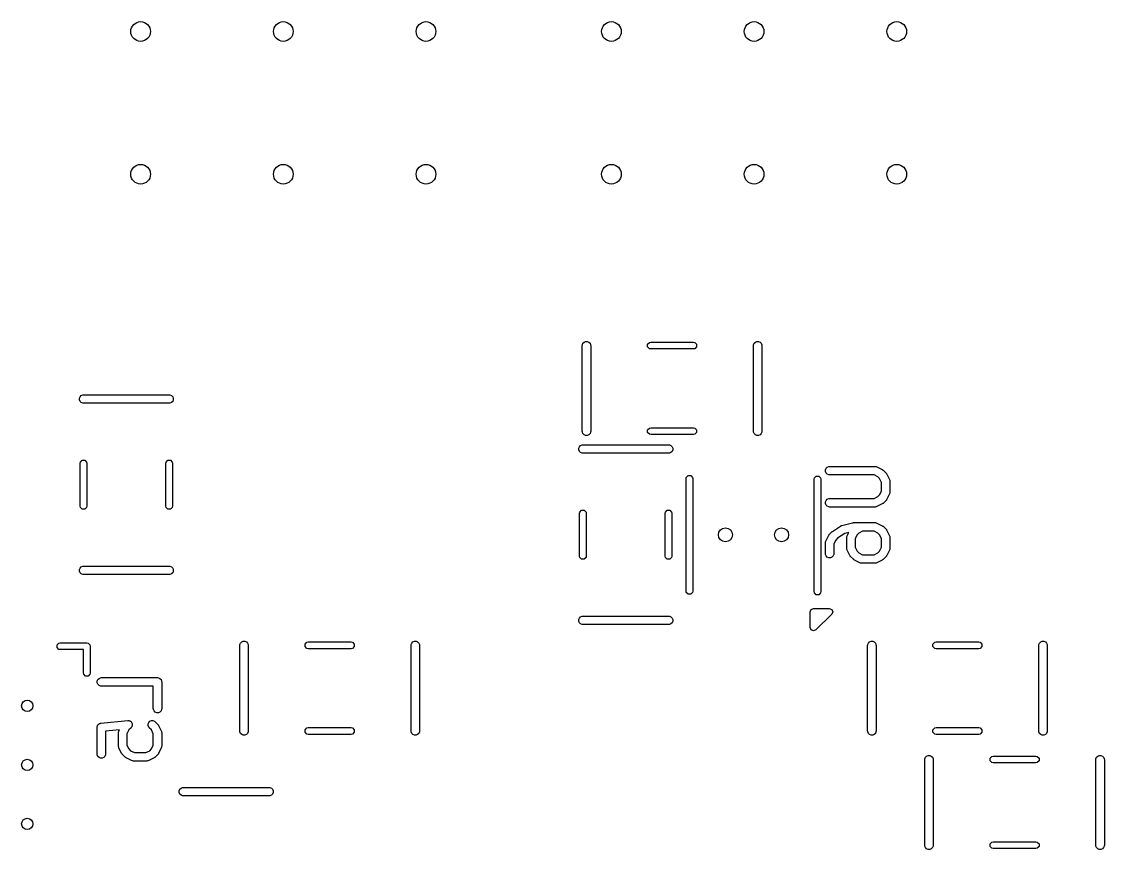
# Model space of a CAD drawing. Extents: x -2.1 to 1.78, y 0.53 to 2.72.
# Drawn here: x -0.923 to -0.165, y 2.142 to 2.722 of the extents above; entities that cross this region are included whole.
import ezdxf

# ---------------------------------------------------------------- set-up
doc = ezdxf.new("R2010")
doc.units = 0
doc.header["$MEASUREMENT"] = 0
doc.layers.add('BLACK', color=7, linetype='CONTINUOUS')

msp = doc.modelspace()

# ---------------------------------------------------------------- linework, layer by layer
at = {"layer": 'BLACK', "linetype": 'CONTINUOUS'}
for p, q in [((-0.5304, 2.49558), (-0.52996, 2.49664)), ((-0.52996, 2.49664), (-0.52914, 2.49746)), ((-0.52914, 2.49746), (-0.52808, 2.4979)), ((-0.52808, 2.4979), (-0.52692, 2.4979)), ((-0.52692, 2.4979), (-0.52586, 2.49746)), ((-0.52586, 2.49746), (-0.52504, 2.49664)), ((-0.52504, 2.49664), (-0.5246, 2.49558)), ((-0.48468, 2.4959), (-0.4834, 2.49718)), ((-0.4834, 2.49718), (-0.4825, 2.49736)), ((-0.4825, 2.49736), (-0.4525, 2.49736)), ((-0.4525, 2.49736), (-0.4516, 2.49718)), ((-0.4516, 2.49718), (-0.45032, 2.4959)), ((-0.4104, 2.49558), (-0.40996, 2.49664)), ((-0.40996, 2.49664), (-0.40914, 2.49746)), ((-0.40914, 2.49746), (-0.40808, 2.4979)), ((-0.40808, 2.4979), (-0.40692, 2.4979)), ((-0.40692, 2.4979), (-0.40586, 2.49746)), ((-0.40586, 2.49746), (-0.40504, 2.49664)), ((-0.40504, 2.49664), (-0.4046, 2.49558)), ((-0.53045, 2.495), (-0.5304, 2.49558)), ((-0.53045, 2.435), (-0.53045, 2.495)), ((-0.5246, 2.49558), (-0.52455, 2.495)), ((-0.52455, 2.495), (-0.52455, 2.435)), ((-0.48468, 2.4941), (-0.48468, 2.4959)), ((-0.4834, 2.49282), (-0.48468, 2.4941)), ((-0.4825, 2.49264), (-0.4834, 2.49282)), ((-0.4525, 2.49264), (-0.4825, 2.49264)), ((-0.4516, 2.49282), (-0.4525, 2.49264)), ((-0.45032, 2.4941), (-0.4516, 2.49282)), ((-0.45032, 2.4959), (-0.45032, 2.4941)), ((-0.41045, 2.495), (-0.4104, 2.49558)), ((-0.41045, 2.435), (-0.41045, 2.495)), ((-0.4046, 2.49558), (-0.40455, 2.495)), ((-0.40455, 2.495), (-0.40455, 2.435)), ((-0.8829, 2.45808), (-0.88246, 2.45914)), ((-0.88246, 2.45914), (-0.88164, 2.45996)), ((-0.88164, 2.45996), (-0.88058, 2.4604)), ((-0.88058, 2.4604), (-0.88, 2.46045)), ((-0.88, 2.46045), (-0.82, 2.46045)), ((-0.82, 2.46045), (-0.81942, 2.4604)), ((-0.81942, 2.4604), (-0.81836, 2.45996)), ((-0.81836, 2.45996), (-0.81754, 2.45914)), ((-0.81754, 2.45914), (-0.8171, 2.45808)), ((-0.8829, 2.45692), (-0.8829, 2.45808)), ((-0.88246, 2.45586), (-0.8829, 2.45692)), ((-0.88164, 2.45504), (-0.88246, 2.45586)), ((-0.88058, 2.4546), (-0.88164, 2.45504)), ((-0.88, 2.45455), (-0.88058, 2.4546)), ((-0.82, 2.45455), (-0.88, 2.45455)), ((-0.81942, 2.4546), (-0.82, 2.45455)), ((-0.81836, 2.45504), (-0.81942, 2.4546)), ((-0.81754, 2.45586), (-0.81836, 2.45504)), ((-0.8171, 2.45692), (-0.81754, 2.45586)), ((-0.8171, 2.45808), (-0.8171, 2.45692)), ((-0.48468, 2.4359), (-0.4834, 2.43718)), ((-0.48468, 2.4341), (-0.48468, 2.4359)), ((-0.4834, 2.43718), (-0.4825, 2.43736)), ((-0.4825, 2.43736), (-0.4525, 2.43736)), ((-0.4525, 2.43736), (-0.4516, 2.43718)), ((-0.4516, 2.43718), (-0.45032, 2.4359)), ((-0.45032, 2.4359), (-0.45032, 2.4341)), ((-0.5304, 2.43442), (-0.53045, 2.435)), ((-0.52996, 2.43336), (-0.5304, 2.43442)), ((-0.52914, 2.43254), (-0.52996, 2.43336)), ((-0.52808, 2.4321), (-0.52914, 2.43254)), ((-0.52692, 2.4321), (-0.52808, 2.4321)), ((-0.52586, 2.43254), (-0.52692, 2.4321)), ((-0.52504, 2.43336), (-0.52586, 2.43254)), ((-0.5246, 2.43442), (-0.52504, 2.43336)), ((-0.52455, 2.435), (-0.5246, 2.43442)), ((-0.4834, 2.43282), (-0.48468, 2.4341)), ((-0.4825, 2.43264), (-0.4834, 2.43282)), ((-0.4525, 2.43264), (-0.4825, 2.43264)), ((-0.4516, 2.43282), (-0.4525, 2.43264)), ((-0.45032, 2.4341), (-0.4516, 2.43282)), ((-0.4104, 2.43442), (-0.41045, 2.435)), ((-0.40996, 2.43336), (-0.4104, 2.43442)), ((-0.40914, 2.43254), (-0.40996, 2.43336)), ((-0.40808, 2.4321), (-0.40914, 2.43254)), ((-0.40692, 2.4321), (-0.40808, 2.4321)), ((-0.40586, 2.43254), (-0.40692, 2.4321)), ((-0.40504, 2.43336), (-0.40586, 2.43254)), ((-0.4046, 2.43442), (-0.40504, 2.43336)), ((-0.40455, 2.435), (-0.4046, 2.43442)), ((-0.5329, 2.42308), (-0.53246, 2.42414)), ((-0.5329, 2.42192), (-0.5329, 2.42308)), ((-0.53246, 2.42086), (-0.5329, 2.42192)), ((-0.53246, 2.42414), (-0.53164, 2.42496)), ((-0.53164, 2.42004), (-0.53246, 2.42086)), ((-0.53164, 2.42496), (-0.53058, 2.4254)), ((-0.53058, 2.4254), (-0.53, 2.42545)), ((-0.53, 2.42545), (-0.47, 2.42545)), ((-0.47, 2.42545), (-0.46942, 2.4254)), ((-0.46942, 2.4254), (-0.46836, 2.42496)), ((-0.46836, 2.42496), (-0.46754, 2.42414)), ((-0.46754, 2.42086), (-0.46836, 2.42004)), ((-0.46754, 2.42414), (-0.4671, 2.42308)), ((-0.4671, 2.42192), (-0.46754, 2.42086)), ((-0.4671, 2.42308), (-0.4671, 2.42192)), ((-0.88236, 2.4125), (-0.88218, 2.4134)), ((-0.88218, 2.4134), (-0.8809, 2.41468)), ((-0.8809, 2.41468), (-0.8791, 2.41468)), ((-0.8791, 2.41468), (-0.87782, 2.4134)), ((-0.87782, 2.4134), (-0.87764, 2.4125)), ((-0.82236, 2.4125), (-0.82218, 2.4134)), ((-0.82218, 2.4134), (-0.8209, 2.41468)), ((-0.8209, 2.41468), (-0.8191, 2.41468)), ((-0.8191, 2.41468), (-0.81782, 2.4134)), ((-0.81782, 2.4134), (-0.81764, 2.4125)), ((-0.53058, 2.4196), (-0.53164, 2.42004)), ((-0.53, 2.41955), (-0.53058, 2.4196)), ((-0.47, 2.41955), (-0.53, 2.41955)), ((-0.46942, 2.4196), (-0.47, 2.41955)), ((-0.46836, 2.42004), (-0.46942, 2.4196)), ((-0.88236, 2.3825), (-0.88236, 2.4125)), ((-0.87764, 2.4125), (-0.87764, 2.3825)), ((-0.82236, 2.3825), (-0.82236, 2.4125)), ((-0.81764, 2.4125), (-0.81764, 2.3825)), ((-0.36003, 2.40793), (-0.35959, 2.409)), ((-0.36003, 2.40678), (-0.36003, 2.40793)), ((-0.35959, 2.40572), (-0.36003, 2.40678)), ((-0.35959, 2.409), (-0.35877, 2.40981)), ((-0.35877, 2.4049), (-0.35959, 2.40572)), ((-0.35877, 2.40981), (-0.35771, 2.41025)), ((-0.35771, 2.41025), (-0.35713, 2.41031)), ((-0.35713, 2.41031), (-0.32526, 2.41031)), ((-0.32526, 2.41031), (-0.32469, 2.41025)), ((-0.32469, 2.41025), (-0.32459, 2.41021)), ((-0.32459, 2.41021), (-0.32448, 2.41021)), ((-0.32448, 2.41021), (-0.32394, 2.41)), ((-0.32394, 2.41), (-0.32019, 2.40812)), ((-0.32019, 2.40812), (-0.31994, 2.40797)), ((-0.31994, 2.40797), (-0.31987, 2.40794)), ((-0.31987, 2.40794), (-0.31979, 2.40787)), ((-0.31979, 2.40787), (-0.3197, 2.40782)), ((-0.3197, 2.40782), (-0.31965, 2.40776)), ((-0.31965, 2.40776), (-0.31942, 2.40757)), ((-0.31942, 2.40757), (-0.31755, 2.4057)), ((-0.31755, 2.4057), (-0.31736, 2.40547)), ((-0.45772, 2.40177), (-0.45754, 2.40268)), ((-0.45772, 2.32303), (-0.45772, 2.40177)), ((-0.45754, 2.40268), (-0.45626, 2.40395)), ((-0.45626, 2.40395), (-0.45445, 2.40395)), ((-0.45445, 2.40395), (-0.45317, 2.40268)), ((-0.45317, 2.40268), (-0.45299, 2.40177)), ((-0.45299, 2.40177), (-0.45299, 2.32303)), ((-0.36795, 2.40138), (-0.36777, 2.40228)), ((-0.36795, 2.32264), (-0.36795, 2.40138)), ((-0.36777, 2.40228), (-0.36649, 2.40356)), ((-0.36649, 2.40356), (-0.36469, 2.40356)), ((-0.36469, 2.40356), (-0.36341, 2.40228)), ((-0.36341, 2.40228), (-0.36323, 2.40138)), ((-0.36323, 2.40138), (-0.36323, 2.32264)), ((-0.35771, 2.40446), (-0.35877, 2.4049)), ((-0.35713, 2.40441), (-0.35771, 2.40446)), ((-0.32596, 2.40441), (-0.35713, 2.40441)), ((-0.32326, 2.40306), (-0.32596, 2.40441)), ((-0.32206, 2.40186), (-0.32326, 2.40306)), ((-0.32072, 2.39916), (-0.32206, 2.40186)), ((-0.32072, 2.39306), (-0.32072, 2.39916)), ((-0.31736, 2.40547), (-0.31731, 2.40542)), ((-0.31731, 2.40542), (-0.31725, 2.40533)), ((-0.31725, 2.40533), (-0.31718, 2.40525)), ((-0.31718, 2.40525), (-0.31715, 2.40518)), ((-0.31715, 2.40518), (-0.317, 2.40493)), ((-0.317, 2.40493), (-0.31512, 2.40118)), ((-0.31512, 2.40118), (-0.31492, 2.40064)), ((-0.31492, 2.40064), (-0.31491, 2.40053)), ((-0.31491, 2.40053), (-0.31487, 2.40044)), ((-0.31487, 2.40044), (-0.31481, 2.39986)), ((-0.31481, 2.39986), (-0.31481, 2.39236)), ((-0.32326, 2.38916), (-0.32206, 2.39036)), ((-0.32206, 2.39036), (-0.32072, 2.39306)), ((-0.31512, 2.39104), (-0.317, 2.38729)), ((-0.31492, 2.39158), (-0.31512, 2.39104)), ((-0.31491, 2.39169), (-0.31492, 2.39158)), ((-0.31487, 2.39178), (-0.31491, 2.39169)), ((-0.31481, 2.39236), (-0.31487, 2.39178)), ((-0.36003, 2.38544), (-0.35959, 2.3865)), ((-0.36003, 2.38429), (-0.36003, 2.38544)), ((-0.35959, 2.38322), (-0.36003, 2.38429)), ((-0.35959, 2.3865), (-0.35877, 2.38732)), ((-0.35877, 2.38241), (-0.35959, 2.38322)), ((-0.35877, 2.38732), (-0.35771, 2.38776)), ((-0.35771, 2.38776), (-0.35713, 2.38781)), ((-0.35713, 2.38781), (-0.32596, 2.38781)), ((-0.32596, 2.38781), (-0.32326, 2.38916)), ((-0.32019, 2.3841), (-0.32394, 2.38222)), ((-0.31994, 2.38425), (-0.32019, 2.3841)), ((-0.31987, 2.38428), (-0.31994, 2.38425)), ((-0.31979, 2.38435), (-0.31987, 2.38428)), ((-0.3197, 2.3844), (-0.31979, 2.38435)), ((-0.31965, 2.38446), (-0.3197, 2.3844)), ((-0.31942, 2.38465), (-0.31965, 2.38446)), ((-0.31755, 2.38652), (-0.31942, 2.38465)), ((-0.31736, 2.38675), (-0.31755, 2.38652)), ((-0.31731, 2.3868), (-0.31736, 2.38675)), ((-0.31725, 2.38689), (-0.31731, 2.3868)), ((-0.31718, 2.38697), (-0.31725, 2.38689)), ((-0.31715, 2.38704), (-0.31718, 2.38697)), ((-0.317, 2.38729), (-0.31715, 2.38704)), ((-0.88218, 2.3816), (-0.88236, 2.3825)), ((-0.8809, 2.38032), (-0.88218, 2.3816)), ((-0.8791, 2.38032), (-0.8809, 2.38032)), ((-0.87782, 2.3816), (-0.8791, 2.38032)), ((-0.87764, 2.3825), (-0.87782, 2.3816)), ((-0.82218, 2.3816), (-0.82236, 2.3825)), ((-0.8209, 2.38032), (-0.82218, 2.3816)), ((-0.8191, 2.38032), (-0.8209, 2.38032)), ((-0.81782, 2.3816), (-0.8191, 2.38032)), ((-0.81764, 2.3825), (-0.81782, 2.3816)), ((-0.53236, 2.3775), (-0.53218, 2.3784)), ((-0.53236, 2.3475), (-0.53236, 2.3775)), ((-0.53218, 2.3784), (-0.5309, 2.37968)), ((-0.5309, 2.37968), (-0.5291, 2.37968)), ((-0.5291, 2.37968), (-0.52782, 2.3784)), ((-0.52782, 2.3784), (-0.52764, 2.3775)), ((-0.52764, 2.3775), (-0.52764, 2.3475)), ((-0.47236, 2.3775), (-0.47218, 2.3784)), ((-0.47236, 2.3475), (-0.47236, 2.3775)), ((-0.47218, 2.3784), (-0.4709, 2.37968)), ((-0.4709, 2.37968), (-0.4691, 2.37968)), ((-0.4691, 2.37968), (-0.46782, 2.3784)), ((-0.46782, 2.3784), (-0.46764, 2.3775)), ((-0.46764, 2.3775), (-0.46764, 2.3475)), ((-0.35771, 2.38197), (-0.35877, 2.38241)), ((-0.35713, 2.38191), (-0.35771, 2.38197)), ((-0.32526, 2.38191), (-0.35713, 2.38191)), ((-0.32469, 2.38197), (-0.32526, 2.38191)), ((-0.32459, 2.38201), (-0.32469, 2.38197)), ((-0.32448, 2.38201), (-0.32459, 2.38201)), ((-0.32394, 2.38222), (-0.32448, 2.38201)), ((-0.35502, 2.36482), (-0.3494, 2.36857)), ((-0.3494, 2.36857), (-0.34908, 2.36874)), ((-0.34908, 2.36874), (-0.34902, 2.36878)), ((-0.34902, 2.36878), (-0.34895, 2.36881)), ((-0.34895, 2.36881), (-0.34889, 2.36884)), ((-0.34889, 2.36884), (-0.34881, 2.36886)), ((-0.34881, 2.36886), (-0.34848, 2.36898)), ((-0.34848, 2.36898), (-0.34098, 2.37085)), ((-0.34098, 2.37085), (-0.34088, 2.37087)), ((-0.34088, 2.37087), (-0.34084, 2.37088)), ((-0.34084, 2.37088), (-0.34062, 2.37091)), ((-0.34062, 2.37091), (-0.3404, 2.37094)), ((-0.3404, 2.37094), (-0.34036, 2.37093)), ((-0.34036, 2.37093), (-0.34026, 2.37094)), ((-0.34026, 2.37094), (-0.32526, 2.37094)), ((-0.32526, 2.37094), (-0.32469, 2.37088)), ((-0.32469, 2.37088), (-0.32459, 2.37084)), ((-0.32459, 2.37084), (-0.32448, 2.37084)), ((-0.32448, 2.37084), (-0.32394, 2.37063)), ((-0.32394, 2.37063), (-0.32019, 2.36875)), ((-0.32019, 2.36875), (-0.31994, 2.3686)), ((-0.31994, 2.3686), (-0.31987, 2.36857)), ((-0.31987, 2.36857), (-0.31979, 2.3685)), ((-0.31979, 2.3685), (-0.3197, 2.36845)), ((-0.3197, 2.36845), (-0.31965, 2.36839)), ((-0.31965, 2.36839), (-0.31942, 2.3682)), ((-0.31942, 2.3682), (-0.31755, 2.36633)), ((-0.35977, 2.35806), (-0.3579, 2.36181)), ((-0.3579, 2.36181), (-0.35774, 2.36206)), ((-0.35774, 2.36206), (-0.35771, 2.36213)), ((-0.35771, 2.36213), (-0.35765, 2.36221)), ((-0.35765, 2.36221), (-0.35759, 2.3623)), ((-0.35759, 2.3623), (-0.35753, 2.36235)), ((-0.35753, 2.36235), (-0.35735, 2.36258)), ((-0.35735, 2.36258), (-0.35547, 2.36445)), ((-0.35547, 2.36445), (-0.35524, 2.36464)), ((-0.35547, 2.36445), (-0.35547, 2.36445)), ((-0.35547, 2.36445), (-0.35547, 2.36445)), ((-0.35524, 2.36464), (-0.35502, 2.36482)), ((-0.35502, 2.36482), (-0.35502, 2.36482)), ((-0.35502, 2.36482), (-0.35502, 2.36482)), ((-0.3515, 2.36007), (-0.35283, 2.35874)), ((-0.34655, 2.36337), (-0.3515, 2.36007)), ((-0.34363, 2.3641), (-0.34655, 2.36337)), ((-0.34509, 2.36049), (-0.34503, 2.36107)), ((-0.34509, 2.35299), (-0.34509, 2.36049)), ((-0.34503, 2.36107), (-0.34499, 2.36116)), ((-0.34499, 2.36116), (-0.34498, 2.36127)), ((-0.34498, 2.36127), (-0.34478, 2.36181)), ((-0.34478, 2.36181), (-0.34363, 2.3641)), ((-0.33783, 2.36249), (-0.33918, 2.35979)), ((-0.33664, 2.36369), (-0.33783, 2.36249)), ((-0.33394, 2.36504), (-0.33664, 2.36369)), ((-0.32596, 2.36504), (-0.33394, 2.36504)), ((-0.32326, 2.36369), (-0.32596, 2.36504)), ((-0.32206, 2.36249), (-0.32326, 2.36369)), ((-0.32072, 2.35979), (-0.32206, 2.36249)), ((-0.31755, 2.36633), (-0.31736, 2.3661)), ((-0.31736, 2.3661), (-0.31731, 2.36605)), ((-0.31731, 2.36605), (-0.31725, 2.36596)), ((-0.31725, 2.36596), (-0.31718, 2.36588)), ((-0.31718, 2.36588), (-0.31715, 2.36581)), ((-0.31715, 2.36581), (-0.317, 2.36556)), ((-0.317, 2.36556), (-0.31512, 2.36181)), ((-0.31512, 2.36181), (-0.31492, 2.36127)), ((-0.31492, 2.36127), (-0.31491, 2.36116)), ((-0.31491, 2.36116), (-0.31487, 2.36107)), ((-0.31487, 2.36107), (-0.31481, 2.36049)), ((-0.31481, 2.36049), (-0.31481, 2.35299)), ((-0.36009, 2.35674), (-0.36003, 2.35732)), ((-0.36009, 2.34924), (-0.36009, 2.35674)), ((-0.36003, 2.35732), (-0.35999, 2.35741)), ((-0.35999, 2.35741), (-0.35998, 2.35752)), ((-0.35998, 2.35752), (-0.35977, 2.35806)), ((-0.35283, 2.35874), (-0.35418, 2.35604)), ((-0.35418, 2.35604), (-0.35418, 2.34924)), ((-0.34503, 2.35241), (-0.34509, 2.35299)), ((-0.34499, 2.35232), (-0.34503, 2.35241)), ((-0.33918, 2.35979), (-0.33918, 2.35369)), ((-0.33918, 2.35369), (-0.33783, 2.35099)), ((-0.32206, 2.35099), (-0.32072, 2.35369)), ((-0.32072, 2.35369), (-0.32072, 2.35979)), ((-0.31487, 2.35241), (-0.31491, 2.35232)), ((-0.31481, 2.35299), (-0.31487, 2.35241)), ((-0.53218, 2.3466), (-0.53236, 2.3475)), ((-0.5309, 2.34532), (-0.53218, 2.3466)), ((-0.5291, 2.34532), (-0.5309, 2.34532)), ((-0.52782, 2.3466), (-0.5291, 2.34532)), ((-0.52764, 2.3475), (-0.52782, 2.3466)), ((-0.47218, 2.3466), (-0.47236, 2.3475)), ((-0.4709, 2.34532), (-0.47218, 2.3466)), ((-0.4691, 2.34532), (-0.4709, 2.34532)), ((-0.46782, 2.3466), (-0.4691, 2.34532)), ((-0.46764, 2.3475), (-0.46782, 2.3466)), ((-0.36003, 2.34866), (-0.36009, 2.34924)), ((-0.35959, 2.3476), (-0.36003, 2.34866)), ((-0.35877, 2.34679), (-0.35959, 2.3476)), ((-0.35771, 2.34634), (-0.35877, 2.34679)), ((-0.35656, 2.34634), (-0.35771, 2.34634)), ((-0.35549, 2.34679), (-0.35656, 2.34634)), ((-0.35468, 2.3476), (-0.35549, 2.34679)), ((-0.35424, 2.34866), (-0.35468, 2.3476)), ((-0.35418, 2.34924), (-0.35424, 2.34866)), ((-0.34498, 2.35221), (-0.34499, 2.35232)), ((-0.34478, 2.35167), (-0.34498, 2.35221)), ((-0.3429, 2.34792), (-0.34478, 2.35167)), ((-0.34275, 2.34767), (-0.3429, 2.34792)), ((-0.34272, 2.3476), (-0.34275, 2.34767)), ((-0.34265, 2.34752), (-0.34272, 2.3476)), ((-0.34259, 2.34743), (-0.34265, 2.34752)), ((-0.34253, 2.34738), (-0.34259, 2.34743)), ((-0.34235, 2.34715), (-0.34253, 2.34738)), ((-0.34047, 2.34528), (-0.34235, 2.34715)), ((-0.34025, 2.34509), (-0.34047, 2.34528)), ((-0.3402, 2.34503), (-0.34025, 2.34509)), ((-0.34011, 2.34498), (-0.3402, 2.34503)), ((-0.34003, 2.34491), (-0.34011, 2.34498)), ((-0.33995, 2.34488), (-0.34003, 2.34491)), ((-0.33971, 2.34472), (-0.33995, 2.34488)), ((-0.33783, 2.35099), (-0.33664, 2.34979)), ((-0.33664, 2.34979), (-0.33394, 2.34844)), ((-0.33394, 2.34844), (-0.32596, 2.34844)), ((-0.32596, 2.34844), (-0.32326, 2.34979)), ((-0.32326, 2.34979), (-0.32206, 2.35099)), ((-0.31994, 2.34488), (-0.32019, 2.34472)), ((-0.31987, 2.34491), (-0.31994, 2.34488)), ((-0.31979, 2.34498), (-0.31987, 2.34491)), ((-0.3197, 2.34503), (-0.31979, 2.34498)), ((-0.31965, 2.34509), (-0.3197, 2.34503)), ((-0.31942, 2.34528), (-0.31965, 2.34509)), ((-0.31755, 2.34715), (-0.31942, 2.34528)), ((-0.31736, 2.34738), (-0.31755, 2.34715)), ((-0.31731, 2.34743), (-0.31736, 2.34738)), ((-0.31725, 2.34752), (-0.31731, 2.34743)), ((-0.31718, 2.3476), (-0.31725, 2.34752)), ((-0.31715, 2.34767), (-0.31718, 2.3476)), ((-0.317, 2.34792), (-0.31715, 2.34767)), ((-0.31512, 2.35167), (-0.317, 2.34792)), ((-0.31492, 2.35221), (-0.31512, 2.35167)), ((-0.31491, 2.35232), (-0.31492, 2.35221)), ((-0.8829, 2.33808), (-0.88246, 2.33914)), ((-0.8829, 2.33692), (-0.8829, 2.33808)), ((-0.88246, 2.33914), (-0.88164, 2.33996)), ((-0.88164, 2.33996), (-0.88058, 2.3404)), ((-0.88058, 2.3404), (-0.88, 2.34045)), ((-0.88, 2.34045), (-0.82, 2.34045)), ((-0.82, 2.34045), (-0.81942, 2.3404)), ((-0.81942, 2.3404), (-0.81836, 2.33996)), ((-0.81836, 2.33996), (-0.81754, 2.33914)), ((-0.81754, 2.33914), (-0.8171, 2.33808)), ((-0.8171, 2.33808), (-0.8171, 2.33692)), ((-0.33596, 2.34285), (-0.33971, 2.34472)), ((-0.33542, 2.34264), (-0.33596, 2.34285)), ((-0.33531, 2.34264), (-0.33542, 2.34264)), ((-0.33521, 2.3426), (-0.33531, 2.34264)), ((-0.33464, 2.34254), (-0.33521, 2.3426)), ((-0.32526, 2.34254), (-0.33464, 2.34254)), ((-0.32469, 2.3426), (-0.32526, 2.34254)), ((-0.32459, 2.34264), (-0.32469, 2.3426)), ((-0.32448, 2.34264), (-0.32459, 2.34264)), ((-0.32394, 2.34285), (-0.32448, 2.34264)), ((-0.32019, 2.34472), (-0.32394, 2.34285)), ((-0.88246, 2.33586), (-0.8829, 2.33692)), ((-0.88164, 2.33504), (-0.88246, 2.33586)), ((-0.88058, 2.3346), (-0.88164, 2.33504)), ((-0.88, 2.33455), (-0.88058, 2.3346)), ((-0.82, 2.33455), (-0.88, 2.33455)), ((-0.81942, 2.3346), (-0.82, 2.33455)), ((-0.81836, 2.33504), (-0.81942, 2.3346)), ((-0.81754, 2.33586), (-0.81836, 2.33504)), ((-0.8171, 2.33692), (-0.81754, 2.33586)), ((-0.45754, 2.32213), (-0.45772, 2.32303)), ((-0.45626, 2.32085), (-0.45754, 2.32213)), ((-0.45317, 2.32213), (-0.45445, 2.32085)), ((-0.45299, 2.32303), (-0.45317, 2.32213)), ((-0.36777, 2.32173), (-0.36795, 2.32264)), ((-0.36323, 2.32264), (-0.36341, 2.32173)), ((-0.45445, 2.32085), (-0.45626, 2.32085)), ((-0.36649, 2.32046), (-0.36777, 2.32173)), ((-0.36469, 2.32046), (-0.36649, 2.32046)), ((-0.36341, 2.32173), (-0.36469, 2.32046)), ((-0.37071, 2.30846), (-0.37002, 2.31013)), ((-0.37071, 2.29744), (-0.37071, 2.30846)), ((-0.37002, 2.31013), (-0.36835, 2.31083)), ((-0.36835, 2.31083), (-0.35732, 2.31083)), ((-0.35732, 2.31083), (-0.35565, 2.31013)), ((-0.35565, 2.31013), (-0.35496, 2.30846)), ((-0.35496, 2.30846), (-0.35565, 2.30679)), ((-0.5329, 2.30308), (-0.53246, 2.30414)), ((-0.5329, 2.30192), (-0.5329, 2.30308)), ((-0.53246, 2.30086), (-0.5329, 2.30192)), ((-0.53246, 2.30414), (-0.53164, 2.30496)), ((-0.53164, 2.30004), (-0.53246, 2.30086)), ((-0.53164, 2.30496), (-0.53058, 2.3054)), ((-0.53058, 2.2996), (-0.53164, 2.30004)), ((-0.53058, 2.3054), (-0.53, 2.30545)), ((-0.53, 2.29955), (-0.53058, 2.2996)), ((-0.53, 2.30545), (-0.47, 2.30545)), ((-0.47, 2.29955), (-0.53, 2.29955)), ((-0.47, 2.30545), (-0.46942, 2.3054)), ((-0.46942, 2.2996), (-0.47, 2.29955)), ((-0.46942, 2.3054), (-0.46836, 2.30496)), ((-0.46836, 2.30004), (-0.46942, 2.2996)), ((-0.46836, 2.30496), (-0.46754, 2.30414)), ((-0.46754, 2.30086), (-0.46836, 2.30004)), ((-0.46754, 2.30414), (-0.4671, 2.30308)), ((-0.4671, 2.30192), (-0.46754, 2.30086)), ((-0.4671, 2.30308), (-0.4671, 2.30192)), ((-0.35565, 2.30679), (-0.36668, 2.29577)), ((-0.37002, 2.29577), (-0.37071, 2.29744)), ((-0.36835, 2.29508), (-0.37002, 2.29577)), ((-0.36668, 2.29577), (-0.36835, 2.29508)), ((-0.8986, 2.28525), (-0.89732, 2.28653)), ((-0.8986, 2.28345), (-0.8986, 2.28525)), ((-0.89732, 2.28653), (-0.89642, 2.28671)), ((-0.89642, 2.28671), (-0.87772, 2.28671)), ((-0.87772, 2.28671), (-0.87681, 2.28653)), ((-0.87681, 2.28653), (-0.87553, 2.28525)), ((-0.87553, 2.28525), (-0.87535, 2.28435)), ((-0.87535, 2.28435), (-0.87535, 2.26565)), ((-0.77045, 2.285), (-0.7704, 2.28558)), ((-0.77045, 2.225), (-0.77045, 2.285)), ((-0.7704, 2.28558), (-0.76996, 2.28664)), ((-0.76996, 2.28664), (-0.76914, 2.28746)), ((-0.76914, 2.28746), (-0.76808, 2.2879)), ((-0.76808, 2.2879), (-0.76692, 2.2879)), ((-0.76692, 2.2879), (-0.76586, 2.28746)), ((-0.76586, 2.28746), (-0.76504, 2.28664)), ((-0.76504, 2.28664), (-0.7646, 2.28558)), ((-0.7646, 2.28558), (-0.76455, 2.285)), ((-0.76455, 2.285), (-0.76455, 2.225)), ((-0.72468, 2.2859), (-0.7234, 2.28718)), ((-0.72468, 2.2841), (-0.72468, 2.2859)), ((-0.7234, 2.28718), (-0.7225, 2.28736)), ((-0.7225, 2.28736), (-0.6925, 2.28736)), ((-0.6925, 2.28736), (-0.6916, 2.28718)), ((-0.6916, 2.28718), (-0.69032, 2.2859)), ((-0.69032, 2.2859), (-0.69032, 2.2841)), ((-0.65045, 2.285), (-0.6504, 2.28558)), ((-0.65045, 2.225), (-0.65045, 2.285)), ((-0.6504, 2.28558), (-0.64996, 2.28664)), ((-0.64996, 2.28664), (-0.64914, 2.28746)), ((-0.64914, 2.28746), (-0.64808, 2.2879)), ((-0.64808, 2.2879), (-0.64692, 2.2879)), ((-0.64692, 2.2879), (-0.64586, 2.28746)), ((-0.64586, 2.28746), (-0.64504, 2.28664)), ((-0.64504, 2.28664), (-0.6446, 2.28558)), ((-0.6446, 2.28558), (-0.64455, 2.285)), ((-0.64455, 2.285), (-0.64455, 2.225)), ((-0.33045, 2.285), (-0.3304, 2.28558)), ((-0.33045, 2.225), (-0.33045, 2.285)), ((-0.3304, 2.28558), (-0.32996, 2.28664)), ((-0.32996, 2.28664), (-0.32914, 2.28746)), ((-0.32914, 2.28746), (-0.32808, 2.2879)), ((-0.32808, 2.2879), (-0.32692, 2.2879)), ((-0.32692, 2.2879), (-0.32586, 2.28746)), ((-0.32586, 2.28746), (-0.32504, 2.28664)), ((-0.32504, 2.28664), (-0.3246, 2.28558)), ((-0.3246, 2.28558), (-0.32455, 2.285)), ((-0.32455, 2.285), (-0.32455, 2.225)), ((-0.28468, 2.2859), (-0.2834, 2.28718)), ((-0.28468, 2.2841), (-0.28468, 2.2859)), ((-0.2834, 2.28718), (-0.2825, 2.28736)), ((-0.2825, 2.28736), (-0.2525, 2.28736)), ((-0.2525, 2.28736), (-0.2516, 2.28718)), ((-0.2516, 2.28718), (-0.25032, 2.2859)), ((-0.25032, 2.2859), (-0.25032, 2.2841)), ((-0.21045, 2.285), (-0.2104, 2.28558)), ((-0.21045, 2.225), (-0.21045, 2.285)), ((-0.2104, 2.28558), (-0.20996, 2.28664)), ((-0.20996, 2.28664), (-0.20914, 2.28746)), ((-0.20914, 2.28746), (-0.20808, 2.2879)), ((-0.20808, 2.2879), (-0.20692, 2.2879)), ((-0.20692, 2.2879), (-0.20586, 2.28746)), ((-0.20586, 2.28746), (-0.20504, 2.28664)), ((-0.20504, 2.28664), (-0.2046, 2.28558)), ((-0.2046, 2.28558), (-0.20455, 2.285)), ((-0.20455, 2.285), (-0.20455, 2.225)), ((-0.89732, 2.28217), (-0.8986, 2.28345)), ((-0.89642, 2.28199), (-0.89732, 2.28217)), ((-0.88008, 2.28199), (-0.89642, 2.28199)), ((-0.88008, 2.26565), (-0.88008, 2.28199)), ((-0.7234, 2.28282), (-0.72468, 2.2841)), ((-0.7225, 2.28264), (-0.7234, 2.28282)), ((-0.6925, 2.28264), (-0.7225, 2.28264)), ((-0.6916, 2.28282), (-0.6925, 2.28264)), ((-0.69032, 2.2841), (-0.6916, 2.28282)), ((-0.2834, 2.28282), (-0.28468, 2.2841)), ((-0.2825, 2.28264), (-0.2834, 2.28282)), ((-0.2525, 2.28264), (-0.2825, 2.28264)), ((-0.2516, 2.28282), (-0.2525, 2.28264)), ((-0.25032, 2.2841), (-0.2516, 2.28282)), ((-0.8799, 2.26475), (-0.88008, 2.26565)), ((-0.87862, 2.26347), (-0.8799, 2.26475)), ((-0.87681, 2.26347), (-0.87862, 2.26347)), ((-0.87553, 2.26475), (-0.87681, 2.26347)), ((-0.87535, 2.26565), (-0.87553, 2.26475)), ((-0.86998, 2.26104), (-0.86917, 2.26186)), ((-0.86917, 2.26186), (-0.8681, 2.2623)), ((-0.8681, 2.2623), (-0.86753, 2.26236)), ((-0.86753, 2.26236), (-0.82816, 2.26236)), ((-0.82816, 2.26236), (-0.82758, 2.2623)), ((-0.82758, 2.2623), (-0.82652, 2.26186)), ((-0.82652, 2.26186), (-0.8257, 2.26104)), ((-0.87042, 2.25998), (-0.86998, 2.26104)), ((-0.87042, 2.25883), (-0.87042, 2.25998)), ((-0.86998, 2.25776), (-0.87042, 2.25883)), ((-0.86917, 2.25695), (-0.86998, 2.25776)), ((-0.8681, 2.25651), (-0.86917, 2.25695)), ((-0.86753, 2.25645), (-0.8681, 2.25651)), ((-0.83111, 2.25645), (-0.86753, 2.25645)), ((-0.83111, 2.24066), (-0.83111, 2.25645)), ((-0.8257, 2.26104), (-0.82526, 2.25998)), ((-0.82526, 2.25998), (-0.8252, 2.2594)), ((-0.8252, 2.2594), (-0.8252, 2.24066)), ((-0.83105, 2.24008), (-0.83111, 2.24066)), ((-0.83061, 2.23902), (-0.83105, 2.24008)), ((-0.8298, 2.2382), (-0.83061, 2.23902)), ((-0.8257, 2.23902), (-0.82652, 2.2382)), ((-0.82526, 2.24008), (-0.8257, 2.23902)), ((-0.8252, 2.24066), (-0.82526, 2.24008)), ((-0.86782, 2.23047), (-0.84907, 2.23235)), ((-0.84907, 2.23235), (-0.84849, 2.23235)), ((-0.84849, 2.23235), (-0.84835, 2.2323)), ((-0.84835, 2.2323), (-0.8482, 2.2323)), ((-0.8482, 2.2323), (-0.8478, 2.23214)), ((-0.8478, 2.23214), (-0.84739, 2.23201)), ((-0.84739, 2.23201), (-0.84728, 2.23192)), ((-0.84728, 2.23192), (-0.84714, 2.23186)), ((-0.84714, 2.23186), (-0.84683, 2.23156)), ((-0.84683, 2.23156), (-0.8465, 2.23128)), ((-0.8465, 2.23128), (-0.84643, 2.23115)), ((-0.84643, 2.23115), (-0.84632, 2.23105)), ((-0.84632, 2.23105), (-0.84616, 2.23065)), ((-0.8348, 2.22998), (-0.83436, 2.23105)), ((-0.83436, 2.23105), (-0.83355, 2.23186)), ((-0.83355, 2.23186), (-0.83248, 2.2323)), ((-0.83248, 2.2323), (-0.83133, 2.2323)), ((-0.83133, 2.2323), (-0.83027, 2.23186)), ((-0.83027, 2.23186), (-0.82982, 2.2315)), ((-0.82982, 2.2315), (-0.82794, 2.22962)), ((-0.82873, 2.23776), (-0.8298, 2.2382)), ((-0.82758, 2.23776), (-0.82873, 2.23776)), ((-0.82652, 2.2382), (-0.82758, 2.23776)), ((-0.87048, 2.22753), (-0.87046, 2.22775)), ((-0.87048, 2.20879), (-0.87048, 2.22753)), ((-0.87047, 2.22782), (-0.87044, 2.22789)), ((-0.87046, 2.22775), (-0.87047, 2.22782)), ((-0.87044, 2.22789), (-0.87042, 2.22811)), ((-0.87042, 2.22811), (-0.87026, 2.22851)), ((-0.87026, 2.22851), (-0.87013, 2.22892)), ((-0.87013, 2.22892), (-0.87004, 2.22904)), ((-0.87004, 2.22904), (-0.86998, 2.22917)), ((-0.86998, 2.22917), (-0.86968, 2.22948)), ((-0.86968, 2.22948), (-0.8694, 2.22981)), ((-0.8694, 2.22981), (-0.86927, 2.22988)), ((-0.86927, 2.22988), (-0.86917, 2.22999)), ((-0.86917, 2.22999), (-0.86877, 2.23015)), ((-0.86877, 2.23015), (-0.86839, 2.23036)), ((-0.86839, 2.23036), (-0.86817, 2.2304)), ((-0.86817, 2.2304), (-0.8681, 2.23043)), ((-0.8681, 2.23043), (-0.86803, 2.23043)), ((-0.86803, 2.23043), (-0.86782, 2.23047)), ((-0.8548, 2.22584), (-0.86457, 2.22486)), ((-0.86457, 2.22486), (-0.86457, 2.20879)), ((-0.85548, 2.22378), (-0.85542, 2.22436)), ((-0.85548, 2.21441), (-0.85548, 2.22378)), ((-0.85542, 2.22436), (-0.85538, 2.22446)), ((-0.85538, 2.22456), (-0.85517, 2.2251)), ((-0.85538, 2.22446), (-0.85538, 2.22456)), ((-0.85517, 2.2251), (-0.8548, 2.22584)), ((-0.84823, 2.22578), (-0.84958, 2.22309)), ((-0.84669, 2.22732), (-0.84823, 2.22578)), ((-0.84632, 2.22777), (-0.84669, 2.22732)), ((-0.84627, 2.2279), (-0.84632, 2.22777)), ((-0.84617, 2.22802), (-0.84627, 2.2279)), ((-0.84605, 2.22843), (-0.84617, 2.22802)), ((-0.84616, 2.23065), (-0.84595, 2.23027)), ((-0.84588, 2.22883), (-0.84605, 2.22843)), ((-0.84595, 2.23027), (-0.84594, 2.23012)), ((-0.84594, 2.23012), (-0.84588, 2.22998)), ((-0.84588, 2.22998), (-0.84588, 2.22955)), ((-0.84588, 2.22955), (-0.84584, 2.22912)), ((-0.84584, 2.22912), (-0.84588, 2.22898)), ((-0.84588, 2.22898), (-0.84588, 2.22883)), ((-0.8348, 2.22883), (-0.8348, 2.22998)), ((-0.83436, 2.22777), (-0.8348, 2.22883)), ((-0.83399, 2.22732), (-0.83436, 2.22777)), ((-0.83246, 2.22578), (-0.83399, 2.22732)), ((-0.83111, 2.22309), (-0.83246, 2.22578)), ((-0.82794, 2.22962), (-0.82776, 2.22939)), ((-0.82776, 2.22939), (-0.8277, 2.22934)), ((-0.8277, 2.22934), (-0.82764, 2.22925)), ((-0.82764, 2.22925), (-0.82758, 2.22917)), ((-0.82758, 2.22917), (-0.82755, 2.2291)), ((-0.82755, 2.2291), (-0.82739, 2.22885)), ((-0.82739, 2.22885), (-0.82552, 2.2251)), ((-0.82552, 2.2251), (-0.82531, 2.22456)), ((-0.82531, 2.22456), (-0.8253, 2.22446)), ((-0.8253, 2.22446), (-0.82526, 2.22436)), ((-0.82526, 2.22436), (-0.8252, 2.22378)), ((-0.8252, 2.22378), (-0.8252, 2.21441)), ((-0.7704, 2.22442), (-0.77045, 2.225)), ((-0.76996, 2.22336), (-0.7704, 2.22442)), ((-0.7646, 2.22442), (-0.76504, 2.22336)), ((-0.76455, 2.225), (-0.7646, 2.22442)), ((-0.72468, 2.2259), (-0.7234, 2.22718)), ((-0.72468, 2.2241), (-0.72468, 2.2259)), ((-0.7234, 2.22282), (-0.72468, 2.2241)), ((-0.7234, 2.22718), (-0.7225, 2.22736)), ((-0.7225, 2.22736), (-0.6925, 2.22736)), ((-0.6925, 2.22736), (-0.6916, 2.22718)), ((-0.6916, 2.22718), (-0.69032, 2.2259)), ((-0.69032, 2.2241), (-0.6916, 2.22282)), ((-0.69032, 2.2259), (-0.69032, 2.2241)), ((-0.6504, 2.22442), (-0.65045, 2.225)), ((-0.64996, 2.22336), (-0.6504, 2.22442)), ((-0.6446, 2.22442), (-0.64504, 2.22336)), ((-0.64455, 2.225), (-0.6446, 2.22442)), ((-0.3304, 2.22442), (-0.33045, 2.225)), ((-0.32996, 2.22336), (-0.3304, 2.22442)), ((-0.3246, 2.22442), (-0.32504, 2.22336)), ((-0.32455, 2.225), (-0.3246, 2.22442)), ((-0.28468, 2.2259), (-0.2834, 2.22718)), ((-0.28468, 2.2241), (-0.28468, 2.2259)), ((-0.2834, 2.22282), (-0.28468, 2.2241)), ((-0.2834, 2.22718), (-0.2825, 2.22736)), ((-0.2825, 2.22736), (-0.2525, 2.22736)), ((-0.2525, 2.22736), (-0.2516, 2.22718)), ((-0.2516, 2.22718), (-0.25032, 2.2259)), ((-0.25032, 2.2241), (-0.2516, 2.22282)), ((-0.25032, 2.2259), (-0.25032, 2.2241)), ((-0.2104, 2.22442), (-0.21045, 2.225)), ((-0.20996, 2.22336), (-0.2104, 2.22442)), ((-0.2046, 2.22442), (-0.20504, 2.22336)), ((-0.20455, 2.225), (-0.2046, 2.22442)), ((-0.84958, 2.22309), (-0.84958, 2.21511)), ((-0.83111, 2.21511), (-0.83111, 2.22309)), ((-0.76914, 2.22254), (-0.76996, 2.22336)), ((-0.76808, 2.2221), (-0.76914, 2.22254)), ((-0.76692, 2.2221), (-0.76808, 2.2221)), ((-0.76586, 2.22254), (-0.76692, 2.2221)), ((-0.76504, 2.22336), (-0.76586, 2.22254)), ((-0.7225, 2.22264), (-0.7234, 2.22282)), ((-0.6925, 2.22264), (-0.7225, 2.22264)), ((-0.6916, 2.22282), (-0.6925, 2.22264)), ((-0.64914, 2.22254), (-0.64996, 2.22336)), ((-0.64808, 2.2221), (-0.64914, 2.22254)), ((-0.64692, 2.2221), (-0.64808, 2.2221)), ((-0.64586, 2.22254), (-0.64692, 2.2221)), ((-0.64504, 2.22336), (-0.64586, 2.22254)), ((-0.32914, 2.22254), (-0.32996, 2.22336)), ((-0.32808, 2.2221), (-0.32914, 2.22254)), ((-0.32692, 2.2221), (-0.32808, 2.2221)), ((-0.32586, 2.22254), (-0.32692, 2.2221)), ((-0.32504, 2.22336), (-0.32586, 2.22254)), ((-0.2825, 2.22264), (-0.2834, 2.22282)), ((-0.2525, 2.22264), (-0.2825, 2.22264)), ((-0.2516, 2.22282), (-0.2525, 2.22264)), ((-0.20914, 2.22254), (-0.20996, 2.22336)), ((-0.20808, 2.2221), (-0.20914, 2.22254)), ((-0.20692, 2.2221), (-0.20808, 2.2221)), ((-0.20586, 2.22254), (-0.20692, 2.2221)), ((-0.20504, 2.22336), (-0.20586, 2.22254)), ((-0.87042, 2.20821), (-0.87048, 2.20879)), ((-0.86457, 2.20879), (-0.86463, 2.20821)), ((-0.85542, 2.21383), (-0.85548, 2.21441)), ((-0.85538, 2.21374), (-0.85542, 2.21383)), ((-0.85538, 2.21363), (-0.85538, 2.21374)), ((-0.85517, 2.21309), (-0.85538, 2.21363)), ((-0.85329, 2.20934), (-0.85517, 2.21309)), ((-0.85314, 2.20909), (-0.85329, 2.20934)), ((-0.85311, 2.20902), (-0.85314, 2.20909)), ((-0.85304, 2.20894), (-0.85311, 2.20902)), ((-0.85299, 2.20885), (-0.85304, 2.20894)), ((-0.85293, 2.2088), (-0.85299, 2.20885)), ((-0.85274, 2.20857), (-0.85293, 2.2088)), ((-0.85087, 2.2067), (-0.85274, 2.20857)), ((-0.84958, 2.21511), (-0.84823, 2.21241)), ((-0.84823, 2.21241), (-0.84703, 2.21121)), ((-0.84703, 2.21121), (-0.84433, 2.20986)), ((-0.84433, 2.20986), (-0.83635, 2.20986)), ((-0.83635, 2.20986), (-0.83366, 2.21121)), ((-0.83366, 2.21121), (-0.83246, 2.21241)), ((-0.83246, 2.21241), (-0.83111, 2.21511)), ((-0.82794, 2.20857), (-0.82982, 2.2067)), ((-0.82776, 2.2088), (-0.82794, 2.20857)), ((-0.8277, 2.20885), (-0.82776, 2.2088)), ((-0.82764, 2.20894), (-0.8277, 2.20885)), ((-0.82758, 2.20902), (-0.82764, 2.20894)), ((-0.82755, 2.20909), (-0.82758, 2.20902)), ((-0.82739, 2.20934), (-0.82755, 2.20909)), ((-0.82552, 2.21309), (-0.82739, 2.20934)), ((-0.82531, 2.21363), (-0.82552, 2.21309)), ((-0.8253, 2.21374), (-0.82531, 2.21363)), ((-0.82526, 2.21383), (-0.8253, 2.21374)), ((-0.8252, 2.21441), (-0.82526, 2.21383)), ((-0.86998, 2.20714), (-0.87042, 2.20821)), ((-0.86917, 2.20633), (-0.86998, 2.20714)), ((-0.8681, 2.20589), (-0.86917, 2.20633)), ((-0.86695, 2.20589), (-0.8681, 2.20589)), ((-0.86589, 2.20633), (-0.86695, 2.20589)), ((-0.86507, 2.20714), (-0.86589, 2.20633)), ((-0.86463, 2.20821), (-0.86507, 2.20714)), ((-0.85064, 2.20651), (-0.85087, 2.2067)), ((-0.85059, 2.20645), (-0.85064, 2.20651)), ((-0.8505, 2.2064), (-0.85059, 2.20645)), ((-0.85042, 2.20633), (-0.8505, 2.2064)), ((-0.85035, 2.2063), (-0.85042, 2.20633)), ((-0.8501, 2.20614), (-0.85035, 2.2063)), ((-0.84635, 2.20427), (-0.8501, 2.20614)), ((-0.84581, 2.20406), (-0.84635, 2.20427)), ((-0.8457, 2.20405), (-0.84581, 2.20406)), ((-0.84561, 2.20401), (-0.8457, 2.20405)), ((-0.84503, 2.20396), (-0.84561, 2.20401)), ((-0.83566, 2.20396), (-0.84503, 2.20396)), ((-0.83508, 2.20401), (-0.83566, 2.20396)), ((-0.83498, 2.20405), (-0.83508, 2.20401)), ((-0.83488, 2.20406), (-0.83498, 2.20405)), ((-0.83434, 2.20427), (-0.83488, 2.20406)), ((-0.83059, 2.20614), (-0.83434, 2.20427)), ((-0.83034, 2.2063), (-0.83059, 2.20614)), ((-0.83027, 2.20633), (-0.83034, 2.2063)), ((-0.83018, 2.2064), (-0.83027, 2.20633)), ((-0.8301, 2.20645), (-0.83018, 2.2064)), ((-0.83004, 2.20651), (-0.8301, 2.20645)), ((-0.82982, 2.2067), (-0.83004, 2.20651)), ((-0.29045, 2.205), (-0.2904, 2.20558)), ((-0.29045, 2.145), (-0.29045, 2.205)), ((-0.2904, 2.20558), (-0.28996, 2.20664)), ((-0.28996, 2.20664), (-0.28914, 2.20746)), ((-0.28914, 2.20746), (-0.28808, 2.2079)), ((-0.28808, 2.2079), (-0.28692, 2.2079)), ((-0.28692, 2.2079), (-0.28586, 2.20746)), ((-0.28586, 2.20746), (-0.28504, 2.20664)), ((-0.28504, 2.20664), (-0.2846, 2.20558)), ((-0.2846, 2.20558), (-0.28455, 2.205)), ((-0.28455, 2.205), (-0.28455, 2.145)), ((-0.24468, 2.2059), (-0.2434, 2.20718)), ((-0.24468, 2.2041), (-0.24468, 2.2059)), ((-0.2434, 2.20282), (-0.24468, 2.2041)), ((-0.2434, 2.20718), (-0.2425, 2.20736)), ((-0.2425, 2.20264), (-0.2434, 2.20282)), ((-0.2425, 2.20736), (-0.2125, 2.20736)), ((-0.2125, 2.20264), (-0.2425, 2.20264)), ((-0.2125, 2.20736), (-0.2116, 2.20718)), ((-0.2116, 2.20282), (-0.2125, 2.20264)), ((-0.2116, 2.20718), (-0.21032, 2.2059)), ((-0.21032, 2.2041), (-0.2116, 2.20282)), ((-0.21032, 2.2059), (-0.21032, 2.2041)), ((-0.17045, 2.205), (-0.1704, 2.20558)), ((-0.17045, 2.145), (-0.17045, 2.205)), ((-0.1704, 2.20558), (-0.16996, 2.20664)), ((-0.16996, 2.20664), (-0.16914, 2.20746)), ((-0.16914, 2.20746), (-0.16808, 2.2079)), ((-0.16808, 2.2079), (-0.16692, 2.2079)), ((-0.16692, 2.2079), (-0.16586, 2.20746)), ((-0.16586, 2.20746), (-0.16504, 2.20664)), ((-0.16504, 2.20664), (-0.1646, 2.20558)), ((-0.1646, 2.20558), (-0.16455, 2.205)), ((-0.16455, 2.205), (-0.16455, 2.145)), ((-0.8129, 2.18308), (-0.81246, 2.18414)), ((-0.8129, 2.18192), (-0.8129, 2.18308)), ((-0.81246, 2.18086), (-0.8129, 2.18192)), ((-0.81246, 2.18414), (-0.81164, 2.18496)), ((-0.81164, 2.18004), (-0.81246, 2.18086)), ((-0.81164, 2.18496), (-0.81058, 2.1854)), ((-0.81058, 2.1796), (-0.81164, 2.18004)), ((-0.81058, 2.1854), (-0.81, 2.18545)), ((-0.81, 2.17955), (-0.81058, 2.1796)), ((-0.81, 2.18545), (-0.75, 2.18545)), ((-0.75, 2.17955), (-0.81, 2.17955)), ((-0.75, 2.18545), (-0.74942, 2.1854)), ((-0.74942, 2.1796), (-0.75, 2.17955)), ((-0.74942, 2.1854), (-0.74836, 2.18496)), ((-0.74836, 2.18004), (-0.74942, 2.1796)), ((-0.74836, 2.18496), (-0.74754, 2.18414)), ((-0.74754, 2.18086), (-0.74836, 2.18004)), ((-0.74754, 2.18414), (-0.7471, 2.18308)), ((-0.7471, 2.18192), (-0.74754, 2.18086)), ((-0.7471, 2.18308), (-0.7471, 2.18192)), ((-0.2904, 2.14442), (-0.29045, 2.145)), ((-0.28996, 2.14336), (-0.2904, 2.14442)), ((-0.28914, 2.14254), (-0.28996, 2.14336)), ((-0.28808, 2.1421), (-0.28914, 2.14254)), ((-0.28692, 2.1421), (-0.28808, 2.1421)), ((-0.28586, 2.14254), (-0.28692, 2.1421)), ((-0.28504, 2.14336), (-0.28586, 2.14254)), ((-0.2846, 2.14442), (-0.28504, 2.14336)), ((-0.28455, 2.145), (-0.2846, 2.14442)), ((-0.24468, 2.1459), (-0.2434, 2.14718)), ((-0.24468, 2.1441), (-0.24468, 2.1459)), ((-0.2434, 2.14282), (-0.24468, 2.1441)), ((-0.2434, 2.14718), (-0.2425, 2.14736)), ((-0.2425, 2.14264), (-0.2434, 2.14282)), ((-0.2425, 2.14736), (-0.2125, 2.14736)), ((-0.2125, 2.14264), (-0.2425, 2.14264)), ((-0.2125, 2.14736), (-0.2116, 2.14718)), ((-0.2116, 2.14282), (-0.2125, 2.14264)), ((-0.2116, 2.14718), (-0.21032, 2.1459)), ((-0.21032, 2.1441), (-0.2116, 2.14282)), ((-0.21032, 2.1459), (-0.21032, 2.1441)), ((-0.1704, 2.14442), (-0.17045, 2.145)), ((-0.16996, 2.14336), (-0.1704, 2.14442)), ((-0.16914, 2.14254), (-0.16996, 2.14336)), ((-0.16808, 2.1421), (-0.16914, 2.14254)), ((-0.16692, 2.1421), (-0.16808, 2.1421)), ((-0.16586, 2.14254), (-0.16692, 2.1421)), ((-0.16504, 2.14336), (-0.16586, 2.14254)), ((-0.1646, 2.14442), (-0.16504, 2.14336)), ((-0.16455, 2.145), (-0.1646, 2.14442))]:
    msp.add_line(p, q, dxfattribs=at)
at = {"layer": 'BLACK'}
for centre, radius in [((-0.84, 2.715), 0.00689), ((-0.74, 2.715), 0.00689), ((-0.64, 2.715), 0.00689), ((-0.51, 2.715), 0.00689), ((-0.41, 2.715), 0.00689), ((-0.31, 2.715), 0.00689), ((-0.84, 2.615), 0.00689), ((-0.74, 2.615), 0.00689), ((-0.64, 2.615), 0.00689), ((-0.51, 2.615), 0.00689), ((-0.41, 2.615), 0.00689), ((-0.31, 2.615), 0.00689), ((-0.43016, 2.3624), 0.00492), ((-0.39079, 2.3624), 0.00492), ((-0.91945, 2.24262), 0.00394), ((-0.91945, 2.20128), 0.00394), ((-0.91945, 2.15994), 0.00394)]:
    msp.add_circle(centre, radius, dxfattribs=at)

doc.saveas('drawing.dxf')
